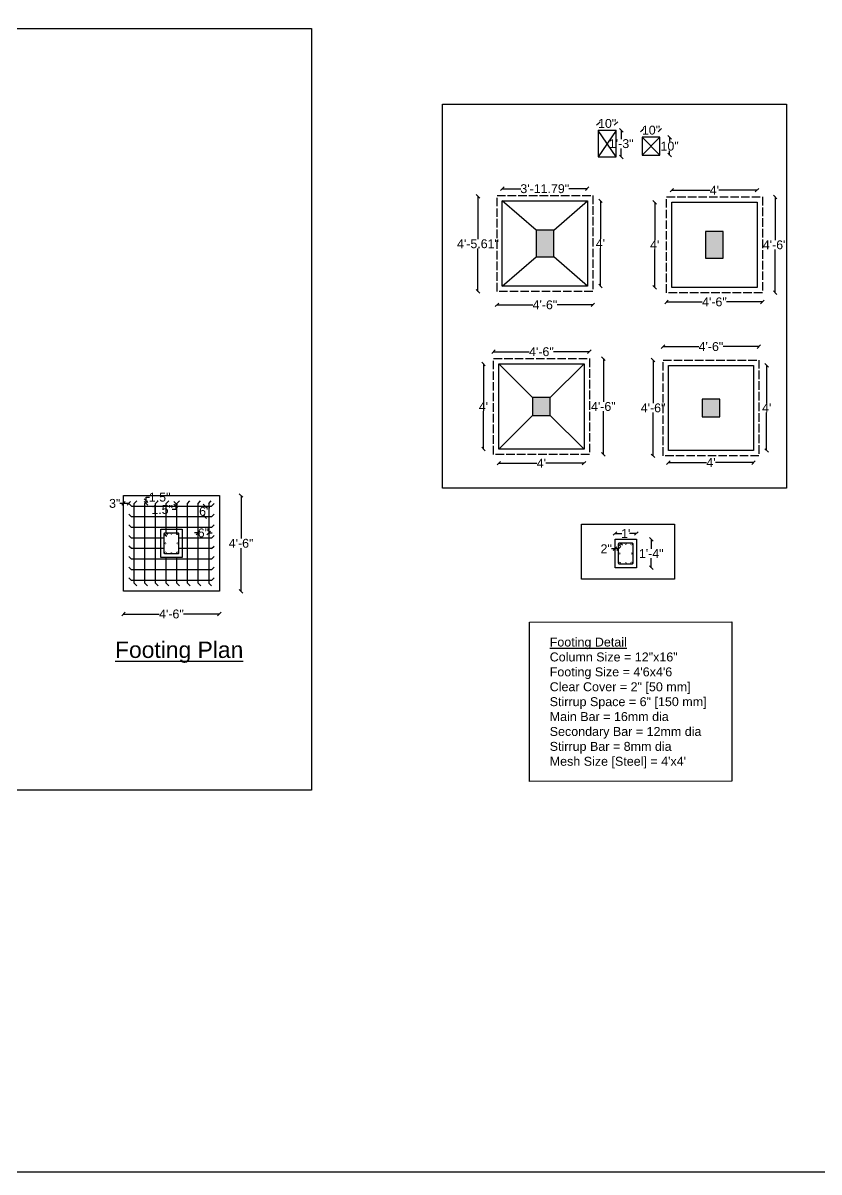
# Model space of a CAD drawing. Header units: inches. Extents: x -7575 to 10804, y -338 to 3076.
# Drawn here: x 2151 to 2600, y -338 to 310 of the extents above; entities that cross this region are included whole.
import ezdxf

# ---------------------------------------------------------------- set-up
doc = ezdxf.new("R2010")
doc.units = ezdxf.units.IN
doc.header["$MEASUREMENT"] = 0
doc.linetypes.add('ACAD_ISO02W100', pattern=[15, 12, -3])
doc.layers.get('0').update_dxf_attribs({"true_color": 0xfafafa})
doc.layers.add('W1', color=40, linetype='Continuous')
doc.styles.get("Standard").update_dxf_attribs({"font": 'arial.ttf'})
doc.dimstyles.get("Standard").update_dxf_attribs({"dimtxt": 5, "dimasz": 2, "dimexe": 0.18, "dimexo": 0.0625, "dimgap": 0.09, "dimtad": 0, "dimtih": 1, "dimtoh": 1, "dimdsep": 46, "dimlunit": 3, "dimtxsty": 'Standard', "dimblk": 'OBLIQUE', "dimcen": 2, "dimse1": 1, "dimse2": 1, "dimclrd": 3, "dimadec": 0, "dimazin": 0, "dimtfac": 1, "dimtofl": 0, "dimtmove": 0, "dimatfit": 3, "dimfxl": 1, "dimtolj": 1, "dimtzin": 0, "dimarcsym": 0})

# ---------------------------------------------------------------- blocks, each defined once
blk = doc.blocks.new('_Oblique')
at = {"color": 0, "linetype": 'ByBlock', "lineweight": -2}
blk.add_line((-0.5, -0.5), (0.5, 0.5), dxfattribs=at)
blk = doc.blocks.new('*D33')
at = {"color": 3, "lineweight": -2, "transparency": 16777216}
for p, q in [((2488.16, 249), (2488.16, 244.14)), ((2488.16, 234), (2488.16, 238.85))]:
    blk.add_line(p, q, dxfattribs=at)
at = {"layer": 'Defpoints', "color": 0, "transparency": 16777216}
for p in [(2485.21, 249), (2485.21, 234), (2488.16, 234)]:
    blk.add_point(p, dxfattribs=at)
at = {"color": 3, "lineweight": -2, "transparency": 16777216, "xscale": 2, "yscale": 2, "zscale": 2}
for p, rotation in [((2488.16, 249), 90), ((2488.16, 234), 270)]:
    blk.add_blockref('_Oblique', p, dxfattribs=dict(at, rotation=rotation))
at = {"color": 0, "transparency": 16777216, "insert": (2488.16, 241.5), "char_height": 5, "attachment_point": 5}
blk.add_mtext('\\A1;1\'-3"', dxfattribs=at)
blk = doc.blocks.new('*D34')
at = {"color": 3, "lineweight": -2, "transparency": 16777216}
for p, q in [((2475.21, 252.88), (2475.53, 252.88)), ((2485.21, 252.88), (2484.88, 252.88))]:
    blk.add_line(p, q, dxfattribs=at)
at = {"layer": 'Defpoints', "color": 0, "transparency": 16777216}
for p in [(2475.21, 252.88), (2475.21, 249), (2485.21, 249)]:
    blk.add_point(p, dxfattribs=at)
at = {"color": 3, "lineweight": -2, "transparency": 16777216, "xscale": 2, "yscale": 2, "zscale": 2, "rotation": 180}
blk.add_blockref('_Oblique', (2475.21, 252.88), dxfattribs=at)
at = {"color": 3, "lineweight": -2, "transparency": 16777216, "xscale": 2, "yscale": 2, "zscale": 2}
blk.add_blockref('_Oblique', (2485.21, 252.88), dxfattribs=at)
at = {"color": 0, "transparency": 16777216, "insert": (2480.21, 252.88), "char_height": 5, "attachment_point": 5}
blk.add_mtext('\\A1;10"', dxfattribs=at)
blk = doc.blocks.new('*D35')
at = {"color": 3, "lineweight": -2, "transparency": 16777216}
for p, q in [((2515.42, 245.09), (2515.42, 242.73)), ((2515.42, 235.09), (2515.42, 237.45))]:
    blk.add_line(p, q, dxfattribs=at)
at = {"layer": 'Defpoints', "color": 0, "transparency": 16777216}
for p in [(2509.92, 245.09), (2509.92, 235.09), (2515.42, 235.09)]:
    blk.add_point(p, dxfattribs=at)
at = {"color": 3, "lineweight": -2, "transparency": 16777216, "xscale": 2, "yscale": 2, "zscale": 2}
for p, rotation in [((2515.42, 245.09), 90), ((2515.42, 235.09), 270)]:
    blk.add_blockref('_Oblique', p, dxfattribs=dict(at, rotation=rotation))
at = {"color": 0, "transparency": 16777216, "insert": (2515.42, 240.09), "char_height": 5, "attachment_point": 5}
blk.add_mtext('\\A1;10"', dxfattribs=at)
blk = doc.blocks.new('*D36')
at = {"color": 3, "lineweight": -2, "transparency": 16777216}
for p, q in [((2499.92, 249.11), (2500.25, 249.11)), ((2509.92, 249.11), (2509.59, 249.11))]:
    blk.add_line(p, q, dxfattribs=at)
at = {"layer": 'Defpoints', "color": 0, "transparency": 16777216}
for p in [(2499.92, 249.11), (2499.92, 245.09), (2509.92, 245.09)]:
    blk.add_point(p, dxfattribs=at)
at = {"color": 3, "lineweight": -2, "transparency": 16777216, "xscale": 2, "yscale": 2, "zscale": 2, "rotation": 180}
blk.add_blockref('_Oblique', (2499.92, 249.11), dxfattribs=at)
at = {"color": 3, "lineweight": -2, "transparency": 16777216, "xscale": 2, "yscale": 2, "zscale": 2}
blk.add_blockref('_Oblique', (2509.92, 249.11), dxfattribs=at)
at = {"color": 0, "transparency": 16777216, "insert": (2504.92, 249.11), "char_height": 5, "attachment_point": 5}
blk.add_mtext('\\A1;10"', dxfattribs=at)
blk = doc.blocks.new('*D37')
at = {"color": 3, "lineweight": -2, "transparency": 16777216}
for p, q in [((2407.41, 211.85), (2407.41, 187.69)), ((2407.41, 158.25), (2407.41, 182.41))]:
    blk.add_line(p, q, dxfattribs=at)
at = {"layer": 'Defpoints', "color": 0, "transparency": 16777216}
for p in [(2407.41, 211.85), (2418.15, 211.85), (2418.15, 158.25)]:
    blk.add_point(p, dxfattribs=at)
at = {"color": 3, "lineweight": -2, "transparency": 16777216, "xscale": 2, "yscale": 2, "zscale": 2}
for p, rotation in [((2407.41, 211.85), 90), ((2407.41, 158.25), 270)]:
    blk.add_blockref('_Oblique', p, dxfattribs=dict(at, rotation=rotation))
at = {"color": 0, "transparency": 16777216, "insert": (2407.41, 185.05), "char_height": 5, "attachment_point": 5}
blk.add_mtext('\\A1;4\'-5.61"', dxfattribs=at)
blk = doc.blocks.new('*D38')
at = {"color": 3, "lineweight": -2, "transparency": 16777216}
for p, q in [((2418.15, 150.63), (2438.31, 150.63)), ((2472.15, 150.63), (2451.98, 150.63))]:
    blk.add_line(p, q, dxfattribs=at)
at = {"layer": 'Defpoints', "color": 0, "transparency": 16777216}
for p in [(2418.15, 158.25), (2472.15, 158.25), (2418.15, 150.63)]:
    blk.add_point(p, dxfattribs=at)
at = {"color": 3, "lineweight": -2, "transparency": 16777216, "xscale": 2, "yscale": 2, "zscale": 2, "rotation": 180}
blk.add_blockref('_Oblique', (2418.15, 150.63), dxfattribs=at)
at = {"color": 3, "lineweight": -2, "transparency": 16777216, "xscale": 2, "yscale": 2, "zscale": 2}
blk.add_blockref('_Oblique', (2472.15, 150.63), dxfattribs=at)
at = {"color": 0, "transparency": 16777216, "insert": (2445.15, 150.63), "char_height": 5, "attachment_point": 5}
blk.add_mtext('\\A1;4\'-6"', dxfattribs=at)
blk = doc.blocks.new('*D39')
at = {"color": 3, "lineweight": -2, "transparency": 16777216}
for p, q in [((2476.43, 209.25), (2476.43, 187.84)), ((2476.43, 161.25), (2476.43, 182.66))]:
    blk.add_line(p, q, dxfattribs=at)
at = {"layer": 'Defpoints', "color": 0, "transparency": 16777216}
for p in [(2421.15, 209.25), (2476.43, 209.25), (2421.15, 161.25)]:
    blk.add_point(p, dxfattribs=at)
at = {"color": 3, "lineweight": -2, "transparency": 16777216, "xscale": 2, "yscale": 2, "zscale": 2}
for p, rotation in [((2476.43, 209.25), 90), ((2476.43, 161.25), 270)]:
    blk.add_blockref('_Oblique', p, dxfattribs=dict(at, rotation=rotation))
at = {"color": 0, "transparency": 16777216, "insert": (2476.43, 185.25), "char_height": 5, "attachment_point": 5}
blk.add_mtext("\\A1;4'", dxfattribs=at)
blk = doc.blocks.new('*D40')
at = {"color": 3, "lineweight": -2, "transparency": 16777216}
for p, q in [((2421.15, 216.1), (2431.51, 216.1)), ((2468.93, 216.1), (2458.57, 216.1))]:
    blk.add_line(p, q, dxfattribs=at)
at = {"layer": 'Defpoints', "color": 0, "transparency": 16777216}
for p in [(2421.15, 216.1), (2421.15, 209.06), (2468.93, 209.06)]:
    blk.add_point(p, dxfattribs=at)
at = {"color": 3, "lineweight": -2, "transparency": 16777216, "xscale": 2, "yscale": 2, "zscale": 2, "rotation": 180}
blk.add_blockref('_Oblique', (2421.15, 216.1), dxfattribs=at)
at = {"color": 3, "lineweight": -2, "transparency": 16777216, "xscale": 2, "yscale": 2, "zscale": 2}
blk.add_blockref('_Oblique', (2468.93, 216.1), dxfattribs=at)
at = {"color": 0, "transparency": 16777216, "insert": (2445.04, 216.1), "char_height": 5, "attachment_point": 5}
blk.add_mtext('\\A1;3\'-11.79"', dxfattribs=at)
blk = doc.blocks.new('*D41')
at = {"color": 3, "lineweight": -2, "transparency": 16777216}
for p, q in [((2513.66, 152.29), (2533.83, 152.29)), ((2567.66, 152.29), (2547.5, 152.29))]:
    blk.add_line(p, q, dxfattribs=at)
at = {"layer": 'Defpoints', "color": 0, "transparency": 16777216}
for p in [(2513.66, 157.46), (2567.66, 157.46), (2567.66, 152.29)]:
    blk.add_point(p, dxfattribs=at)
at = {"color": 3, "lineweight": -2, "transparency": 16777216, "xscale": 2, "yscale": 2, "zscale": 2, "rotation": 180}
blk.add_blockref('_Oblique', (2513.66, 152.29), dxfattribs=at)
at = {"color": 3, "lineweight": -2, "transparency": 16777216, "xscale": 2, "yscale": 2, "zscale": 2}
blk.add_blockref('_Oblique', (2567.66, 152.29), dxfattribs=at)
at = {"color": 0, "transparency": 16777216, "insert": (2540.66, 152.29), "char_height": 5, "attachment_point": 5}
blk.add_mtext('\\A1;4\'-6"', dxfattribs=at)
blk = doc.blocks.new('*D42')
at = {"color": 3, "lineweight": -2, "transparency": 16777216}
for p, q in [((2574.89, 211.46), (2574.89, 187.11)), ((2574.89, 157.46), (2574.89, 181.82))]:
    blk.add_line(p, q, dxfattribs=at)
at = {"layer": 'Defpoints', "color": 0, "transparency": 16777216}
for p in [(2567.66, 211.46), (2574.89, 211.46), (2567.78, 157.46)]:
    blk.add_point(p, dxfattribs=at)
at = {"color": 3, "lineweight": -2, "transparency": 16777216, "xscale": 2, "yscale": 2, "zscale": 2}
for p, rotation in [((2574.89, 211.46), 90), ((2574.89, 157.46), 270)]:
    blk.add_blockref('_Oblique', p, dxfattribs=dict(at, rotation=rotation))
at = {"color": 0, "transparency": 16777216, "insert": (2574.89, 184.46), "char_height": 5, "attachment_point": 5}
blk.add_mtext('\\A1;4\'-6"', dxfattribs=at)
blk = doc.blocks.new('*D43')
at = {"color": 3, "lineweight": -2, "transparency": 16777216}
for p, q in [((2516.66, 215.29), (2538.17, 215.29)), ((2564.66, 215.29), (2543.15, 215.29))]:
    blk.add_line(p, q, dxfattribs=at)
at = {"layer": 'Defpoints', "color": 0, "transparency": 16777216}
for p in [(2516.66, 215.29), (2516.66, 207.86), (2564.66, 207.86)]:
    blk.add_point(p, dxfattribs=at)
at = {"color": 3, "lineweight": -2, "transparency": 16777216, "xscale": 2, "yscale": 2, "zscale": 2, "rotation": 180}
blk.add_blockref('_Oblique', (2516.66, 215.29), dxfattribs=at)
at = {"color": 3, "lineweight": -2, "transparency": 16777216, "xscale": 2, "yscale": 2, "zscale": 2}
blk.add_blockref('_Oblique', (2564.66, 215.29), dxfattribs=at)
at = {"color": 0, "transparency": 16777216, "insert": (2540.66, 215.29), "char_height": 5, "attachment_point": 5}
blk.add_mtext("\\A1;4'", dxfattribs=at)
blk = doc.blocks.new('*D44')
at = {"color": 3, "lineweight": -2, "transparency": 16777216}
for p, q in [((2506.99, 208.46), (2506.99, 187.05)), ((2506.99, 160.46), (2506.99, 181.87))]:
    blk.add_line(p, q, dxfattribs=at)
at = {"layer": 'Defpoints', "color": 0, "transparency": 16777216}
for p in [(2517.17, 208.46), (2506.99, 160.46), (2516.66, 160.46)]:
    blk.add_point(p, dxfattribs=at)
at = {"color": 3, "lineweight": -2, "transparency": 16777216, "xscale": 2, "yscale": 2, "zscale": 2}
for p, rotation in [((2506.99, 208.46), 90), ((2506.99, 160.46), 270)]:
    blk.add_blockref('_Oblique', p, dxfattribs=dict(at, rotation=rotation))
at = {"color": 0, "transparency": 16777216, "insert": (2506.99, 184.46), "char_height": 5, "attachment_point": 5}
blk.add_mtext("\\A1;4'", dxfattribs=at)
blk = doc.blocks.new('*D45')
at = {"color": 3, "lineweight": -2, "transparency": 16777216}
for p, q in [((2416.17, 124.21), (2436.34, 124.21)), ((2470.17, 124.21), (2450.01, 124.21))]:
    blk.add_line(p, q, dxfattribs=at)
at = {"layer": 'Defpoints', "color": 0, "transparency": 16777216}
for p in [(2470.17, 124.21), (2416.17, 120.32), (2470.17, 120.32)]:
    blk.add_point(p, dxfattribs=at)
at = {"color": 3, "lineweight": -2, "transparency": 16777216, "xscale": 2, "yscale": 2, "zscale": 2, "rotation": 180}
blk.add_blockref('_Oblique', (2416.17, 124.21), dxfattribs=at)
at = {"color": 3, "lineweight": -2, "transparency": 16777216, "xscale": 2, "yscale": 2, "zscale": 2}
blk.add_blockref('_Oblique', (2470.17, 124.21), dxfattribs=at)
at = {"color": 0, "transparency": 16777216, "insert": (2443.17, 124.21), "char_height": 5, "attachment_point": 5}
blk.add_mtext('\\A1;4\'-6"', dxfattribs=at)
blk = doc.blocks.new('*D46')
at = {"color": 3, "lineweight": -2, "transparency": 16777216}
for p, q in [((2478.06, 120.32), (2478.06, 95.97)), ((2478.06, 66.32), (2478.06, 90.68))]:
    blk.add_line(p, q, dxfattribs=at)
at = {"layer": 'Defpoints', "color": 0, "transparency": 16777216}
for p in [(2470.17, 120.32), (2470.17, 66.32), (2478.06, 66.32)]:
    blk.add_point(p, dxfattribs=at)
at = {"color": 3, "lineweight": -2, "transparency": 16777216, "xscale": 2, "yscale": 2, "zscale": 2}
for p, rotation in [((2478.06, 120.32), 90), ((2478.06, 66.32), 270)]:
    blk.add_blockref('_Oblique', p, dxfattribs=dict(at, rotation=rotation))
at = {"color": 0, "transparency": 16777216, "insert": (2478.06, 93.32), "char_height": 5, "attachment_point": 5}
blk.add_mtext('\\A1;4\'-6"', dxfattribs=at)
blk = doc.blocks.new('*D47')
at = {"color": 3, "lineweight": -2, "transparency": 16777216}
for p, q in [((2419.17, 61.42), (2440.68, 61.42)), ((2467.17, 61.42), (2445.67, 61.42))]:
    blk.add_line(p, q, dxfattribs=at)
at = {"layer": 'Defpoints', "color": 0, "transparency": 16777216}
for p in [(2419.17, 69.32), (2467.17, 69.32), (2419.17, 61.42)]:
    blk.add_point(p, dxfattribs=at)
at = {"color": 3, "lineweight": -2, "transparency": 16777216, "xscale": 2, "yscale": 2, "zscale": 2, "rotation": 180}
blk.add_blockref('_Oblique', (2419.17, 61.42), dxfattribs=at)
at = {"color": 3, "lineweight": -2, "transparency": 16777216, "xscale": 2, "yscale": 2, "zscale": 2}
blk.add_blockref('_Oblique', (2467.17, 61.42), dxfattribs=at)
at = {"color": 0, "transparency": 16777216, "insert": (2443.17, 61.42), "char_height": 5, "attachment_point": 5}
blk.add_mtext("\\A1;4'", dxfattribs=at)
blk = doc.blocks.new('*D48')
at = {"color": 3, "lineweight": -2, "transparency": 16777216}
for p, q in [((2410.52, 117.32), (2410.52, 95.91)), ((2410.52, 69.32), (2410.52, 90.73))]:
    blk.add_line(p, q, dxfattribs=at)
at = {"layer": 'Defpoints', "color": 0, "transparency": 16777216}
for p in [(2410.52, 117.32), (2419.17, 117.32), (2419.17, 69.32)]:
    blk.add_point(p, dxfattribs=at)
at = {"color": 3, "lineweight": -2, "transparency": 16777216, "xscale": 2, "yscale": 2, "zscale": 2}
for p, rotation in [((2410.52, 117.32), 90), ((2410.52, 69.32), 270)]:
    blk.add_blockref('_Oblique', p, dxfattribs=dict(at, rotation=rotation))
at = {"color": 0, "transparency": 16777216, "insert": (2410.52, 93.32), "char_height": 5, "attachment_point": 5}
blk.add_mtext("\\A1;4'", dxfattribs=at)
blk = doc.blocks.new('*D49')
at = {"color": 3, "lineweight": -2, "transparency": 16777216}
for p, q in [((2511.69, 127.1), (2531.86, 127.1)), ((2565.69, 127.1), (2545.53, 127.1))]:
    blk.add_line(p, q, dxfattribs=at)
at = {"layer": 'Defpoints', "color": 0, "transparency": 16777216}
for p in [(2511.69, 127.1), (2511.69, 119.54), (2565.69, 119.54)]:
    blk.add_point(p, dxfattribs=at)
at = {"color": 3, "lineweight": -2, "transparency": 16777216, "xscale": 2, "yscale": 2, "zscale": 2, "rotation": 180}
blk.add_blockref('_Oblique', (2511.69, 127.1), dxfattribs=at)
at = {"color": 3, "lineweight": -2, "transparency": 16777216, "xscale": 2, "yscale": 2, "zscale": 2}
blk.add_blockref('_Oblique', (2565.69, 127.1), dxfattribs=at)
at = {"color": 0, "transparency": 16777216, "insert": (2538.69, 127.1), "char_height": 5, "attachment_point": 5}
blk.add_mtext('\\A1;4\'-6"', dxfattribs=at)
blk = doc.blocks.new('*D50')
at = {"color": 3, "lineweight": -2, "transparency": 16777216}
for p, q in [((2506.1, 119.54), (2506.1, 95.18)), ((2506.1, 65.54), (2506.1, 89.9))]:
    blk.add_line(p, q, dxfattribs=at)
at = {"layer": 'Defpoints', "color": 0, "transparency": 16777216}
for p in [(2511.69, 119.54), (2506.1, 65.54), (2511.69, 65.54)]:
    blk.add_point(p, dxfattribs=at)
at = {"color": 3, "lineweight": -2, "transparency": 16777216, "xscale": 2, "yscale": 2, "zscale": 2}
for p, rotation in [((2506.1, 119.54), 90), ((2506.1, 65.54), 270)]:
    blk.add_blockref('_Oblique', p, dxfattribs=dict(at, rotation=rotation))
at = {"color": 0, "transparency": 16777216, "insert": (2506.1, 92.54), "char_height": 5, "attachment_point": 5}
blk.add_mtext('\\A1;4\'-6"', dxfattribs=at)
blk = doc.blocks.new('*D51')
at = {"color": 3, "lineweight": -2, "transparency": 16777216}
for p, q in [((2514.69, 61.73), (2536.2, 61.73)), ((2562.69, 61.73), (2541.18, 61.73))]:
    blk.add_line(p, q, dxfattribs=at)
at = {"layer": 'Defpoints', "color": 0, "transparency": 16777216}
for p in [(2514.69, 68.54), (2562.69, 68.54), (2562.69, 61.73)]:
    blk.add_point(p, dxfattribs=at)
at = {"color": 3, "lineweight": -2, "transparency": 16777216, "xscale": 2, "yscale": 2, "zscale": 2, "rotation": 180}
blk.add_blockref('_Oblique', (2514.69, 61.73), dxfattribs=at)
at = {"color": 3, "lineweight": -2, "transparency": 16777216, "xscale": 2, "yscale": 2, "zscale": 2}
blk.add_blockref('_Oblique', (2562.69, 61.73), dxfattribs=at)
at = {"color": 0, "transparency": 16777216, "insert": (2538.69, 61.73), "char_height": 5, "attachment_point": 5}
blk.add_mtext("\\A1;4'", dxfattribs=at)
blk = doc.blocks.new('*D52')
at = {"color": 3, "lineweight": -2, "transparency": 16777216}
for p, q in [((2570.08, 116.54), (2570.08, 95.13)), ((2570.08, 68.54), (2570.08, 89.95))]:
    blk.add_line(p, q, dxfattribs=at)
at = {"layer": 'Defpoints', "color": 0, "transparency": 16777216}
for p in [(2562.69, 116.54), (2570.08, 116.54), (2562.69, 68.54)]:
    blk.add_point(p, dxfattribs=at)
at = {"color": 3, "lineweight": -2, "transparency": 16777216, "xscale": 2, "yscale": 2, "zscale": 2}
for p, rotation in [((2570.08, 116.54), 90), ((2570.08, 68.54), 270)]:
    blk.add_blockref('_Oblique', p, dxfattribs=dict(at, rotation=rotation))
at = {"color": 0, "transparency": 16777216, "insert": (2570.08, 92.54), "char_height": 5, "attachment_point": 5}
blk.add_mtext("\\A1;4'", dxfattribs=at)
blk = doc.blocks.new('*D63')
at = {"color": 3, "lineweight": -2, "transparency": 16777216}
for p, q in [((2484.67, 21.73), (2488.52, 21.73)), ((2496.67, 21.73), (2492.83, 21.73))]:
    blk.add_line(p, q, dxfattribs=at)
at = {"layer": 'Defpoints', "color": 0, "transparency": 16777216}
for p in [(2484.67, 21.73), (2484.67, 18.46), (2496.67, 18.46)]:
    blk.add_point(p, dxfattribs=at)
at = {"color": 3, "lineweight": -2, "transparency": 16777216, "xscale": 2, "yscale": 2, "zscale": 2, "rotation": 180}
blk.add_blockref('_Oblique', (2484.67, 21.73), dxfattribs=at)
at = {"color": 3, "lineweight": -2, "transparency": 16777216, "xscale": 2, "yscale": 2, "zscale": 2}
blk.add_blockref('_Oblique', (2496.67, 21.73), dxfattribs=at)
at = {"color": 0, "transparency": 16777216, "insert": (2490.67, 21.73), "char_height": 5, "attachment_point": 5}
blk.add_mtext("\\A1;1'", dxfattribs=at)
blk = doc.blocks.new('*D64')
at = {"color": 3, "lineweight": -2, "transparency": 16777216}
for p, q in [((2505.06, 18.46), (2505.06, 13.06)), ((2505.06, 2.46), (2505.06, 7.86))]:
    blk.add_line(p, q, dxfattribs=at)
at = {"layer": 'Defpoints', "color": 0, "transparency": 16777216}
for p in [(2496.67, 18.46), (2496.67, 2.46), (2505.06, 2.46)]:
    blk.add_point(p, dxfattribs=at)
at = {"color": 3, "lineweight": -2, "transparency": 16777216, "xscale": 2, "yscale": 2, "zscale": 2}
for p, rotation in [((2505.06, 18.46), 90), ((2505.06, 2.46), 270)]:
    blk.add_blockref('_Oblique', p, dxfattribs=dict(at, rotation=rotation))
at = {"color": 0, "transparency": 16777216, "insert": (2505.06, 10.46), "char_height": 5, "attachment_point": 5}
blk.add_mtext('\\A1;1\'-4"', dxfattribs=at)
blk = doc.blocks.new('*D65')
at = {"color": 3, "lineweight": -2, "transparency": 16777216}
for p, q in [((2484.67, 13.14), (2482.67, 13.14)), ((2486.67, 13.14), (2484.67, 13.14))]:
    blk.add_line(p, q, dxfattribs=at)
at = {"layer": 'Defpoints', "color": 0, "transparency": 16777216}
for p in [(2484.67, 13.14), (2484.67, 13.09), (2486.67, 13.09)]:
    blk.add_point(p, dxfattribs=at)
at = {"color": 3, "lineweight": -2, "transparency": 16777216, "xscale": 2, "yscale": 2, "zscale": 2, "rotation": 180}
blk.add_blockref('_Oblique', (2484.67, 13.14), dxfattribs=at)
at = {"color": 3, "lineweight": -2, "transparency": 16777216, "xscale": 2, "yscale": 2, "zscale": 2}
blk.add_blockref('_Oblique', (2486.67, 13.14), dxfattribs=at)
at = {"color": 0, "transparency": 16777216, "insert": (2479.67, 13.14), "char_height": 5, "attachment_point": 5}
blk.add_mtext('\\A1;2"', dxfattribs=at)
blk = doc.blocks.new('*D76')
at = {"color": 3, "lineweight": -2, "transparency": 16777216}
for p, q in [((2207.69, -23.66), (2227.85, -23.66)), ((2261.69, -23.66), (2241.52, -23.66))]:
    blk.add_line(p, q, dxfattribs=at)
at = {"layer": 'Defpoints', "color": 0, "transparency": 16777216}
for p in [(2207.69, -10.81), (2261.69, -10.81), (2207.69, -23.66)]:
    blk.add_point(p, dxfattribs=at)
at = {"color": 3, "lineweight": -2, "transparency": 16777216, "xscale": 2, "yscale": 2, "zscale": 2, "rotation": 180}
blk.add_blockref('_Oblique', (2207.69, -23.66), dxfattribs=at)
at = {"color": 3, "lineweight": -2, "transparency": 16777216, "xscale": 2, "yscale": 2, "zscale": 2}
blk.add_blockref('_Oblique', (2261.69, -23.66), dxfattribs=at)
at = {"color": 0, "transparency": 16777216, "insert": (2234.69, -23.66), "char_height": 5, "attachment_point": 5}
blk.add_mtext('\\A1;4\'-6"', dxfattribs=at)
blk = doc.blocks.new('*D77')
at = {"color": 3, "lineweight": -2, "transparency": 16777216}
for p, q in [((2273.92, 43.19), (2273.92, 18.83)), ((2273.92, -10.81), (2273.92, 13.55))]:
    blk.add_line(p, q, dxfattribs=at)
at = {"layer": 'Defpoints', "color": 0, "transparency": 16777216}
for p in [(2261.69, 43.19), (2261.69, -10.81), (2273.92, -10.81)]:
    blk.add_point(p, dxfattribs=at)
at = {"color": 3, "lineweight": -2, "transparency": 16777216, "xscale": 2, "yscale": 2, "zscale": 2}
for p, rotation in [((2273.92, 43.19), 90), ((2273.92, -10.81), 270)]:
    blk.add_blockref('_Oblique', p, dxfattribs=dict(at, rotation=rotation))
at = {"color": 0, "transparency": 16777216, "insert": (2273.92, 16.19), "char_height": 5, "attachment_point": 5}
blk.add_mtext('\\A1;4\'-6"', dxfattribs=at)
blk = doc.blocks.new('*U78')
at = {"color": 1}
blk.add_line((1.5, 0), (2.96, 1.5), dxfattribs=at)
blk = doc.blocks.new('*U79')
at = {"color": 0, "linetype": 'ByBlock', "lineweight": -2, "transparency": 16777216}
for p in [(1614.03, 15.85), (1620.03, 15.85), (1626.03, 15.85), (1632.03, 15.85), (1638.03, 15.85), (1644.03, 15.85), (1650.03, 15.85), (1656.03, 15.85)]:
    blk.add_blockref('*U78', p, dxfattribs=at)
blk = doc.blocks.new('*U80')
at = {"color": 1}
blk.add_line((1.5, -1.5), (0, 0), dxfattribs=at)
blk = doc.blocks.new('*U81')
at = {"color": 0, "linetype": 'ByBlock', "lineweight": -2, "transparency": 16777216, "rotation": 180}
for p in [(1617.03, -30.65), (1623.03, -30.65), (1629.03, -30.65), (1635.03, -30.65), (1641.03, -30.65), (1647.03, -30.65), (1653.03, -30.65), (1659.03, -30.65)]:
    blk.add_blockref('*U80', p, dxfattribs=at)
blk = doc.blocks.new('*U82')
at = {"color": 1}
blk.add_line((1.5, -1.5), (0, 0), dxfattribs=at)
blk = doc.blocks.new('*U83')
at = {"color": 0, "linetype": 'ByBlock', "lineweight": -2, "transparency": 16777216, "rotation": 270}
for p in [(1660.53, 15.85), (1660.53, 9.85), (1660.53, 3.85), (1660.53, -2.15), (1660.53, -8.15), (1660.53, -14.15), (1660.53, -20.15), (1660.53, -26.15)]:
    blk.add_blockref('*U82', p, dxfattribs=at)
blk = doc.blocks.new('*U84')
at = {"color": 1}
blk.add_line((1.5, 1.5), (0, 0), dxfattribs=at)
blk = doc.blocks.new('*U85')
at = {"color": 0, "linetype": 'ByBlock', "lineweight": -2, "transparency": 16777216, "rotation": 270}
for p in [(1612.53, 15.85), (1612.53, 9.85), (1612.53, 3.85), (1612.53, -2.15), (1612.53, -8.15), (1612.53, -14.15), (1612.53, -20.15), (1612.53, -26.15)]:
    blk.add_blockref('*U84', p, dxfattribs=at)
blk = doc.blocks.new('*D86')
at = {"color": 3, "lineweight": -2, "transparency": 16777216}
for p, q in [((2253.48, 37.19), (2253.48, 36.83)), ((2253.48, 31.19), (2253.48, 31.55))]:
    blk.add_line(p, q, dxfattribs=at)
at = {"layer": 'Defpoints', "color": 0, "transparency": 16777216}
for p in [(2252.44, 37.19), (2252.44, 31.19), (2253.48, 31.19)]:
    blk.add_point(p, dxfattribs=at)
at = {"color": 3, "lineweight": -2, "transparency": 16777216, "xscale": 2, "yscale": 2, "zscale": 2}
for p, rotation in [((2253.48, 37.19), 90), ((2253.48, 31.19), 270)]:
    blk.add_blockref('_Oblique', p, dxfattribs=dict(at, rotation=rotation))
at = {"color": 0, "transparency": 16777216, "insert": (2253.48, 34.19), "char_height": 5, "attachment_point": 5}
blk.add_mtext('\\A1;6"', dxfattribs=at)
blk = doc.blocks.new('*D87')
at = {"color": 3, "lineweight": -2, "transparency": 16777216}
for p, q in [((2249.69, 22.06), (2247.69, 22.06)), ((2255.69, 22.06), (2257.69, 22.06))]:
    blk.add_line(p, q, dxfattribs=at)
at = {"layer": 'Defpoints', "color": 0, "transparency": 16777216}
for p in [(2249.69, 28.22), (2255.69, 28.22), (2249.69, 22.06)]:
    blk.add_point(p, dxfattribs=at)
at = {"color": 3, "lineweight": -2, "transparency": 16777216, "xscale": 2, "yscale": 2, "zscale": 2}
blk.add_blockref('_Oblique', (2249.69, 22.06), dxfattribs=at)
at = {"color": 3, "lineweight": -2, "transparency": 16777216, "xscale": 2, "yscale": 2, "zscale": 2, "rotation": 180}
blk.add_blockref('_Oblique', (2255.69, 22.06), dxfattribs=at)
at = {"color": 0, "transparency": 16777216, "insert": (2252.69, 22.06), "char_height": 5, "attachment_point": 5}
blk.add_mtext('\\A1;6"', dxfattribs=at)
blk = doc.blocks.new('*D105')
at = {"color": 3, "lineweight": -2, "transparency": 16777216}
for p, q in [((2237.1, 35.19), (2235.1, 35.19)), ((2237.1, 38.69), (2237.1, 37.19)), ((2237.1, 37.19), (2237.1, 35.19))]:
    blk.add_line(p, q, dxfattribs=at)
at = {"layer": 'Defpoints', "color": 0, "transparency": 16777216}
for p in [(2237.1, 37.19), (2237.69, 38.69), (2237.69, 37.19)]:
    blk.add_point(p, dxfattribs=at)
at = {"color": 3, "lineweight": -2, "transparency": 16777216, "xscale": 2, "yscale": 2, "zscale": 2}
for p, rotation in [((2237.1, 38.69), 90), ((2237.1, 37.19), 270)]:
    blk.add_blockref('_Oblique', p, dxfattribs=dict(at, rotation=rotation))
at = {"color": 0, "transparency": 16777216, "insert": (2229.45, 35.19), "char_height": 5, "attachment_point": 5}
blk.add_mtext('\\A1;1.5"', dxfattribs=at)
blk = doc.blocks.new('*D106')
at = {"color": 3, "lineweight": -2, "transparency": 16777216}
for p, q in [((2220.41, 40.19), (2220.41, 42.19)), ((2220.41, 42.19), (2222.41, 42.19)), ((2220.41, 38.69), (2220.41, 40.19))]:
    blk.add_line(p, q, dxfattribs=at)
at = {"layer": 'Defpoints', "color": 0, "transparency": 16777216}
for p in [(2220.41, 40.19), (2221.14, 40.19), (2219.69, 38.69)]:
    blk.add_point(p, dxfattribs=at)
at = {"color": 3, "lineweight": -2, "transparency": 16777216, "xscale": 2, "yscale": 2, "zscale": 2}
for p, rotation in [((2220.41, 40.19), 90), ((2220.41, 38.69), 270)]:
    blk.add_blockref('_Oblique', p, dxfattribs=dict(at, rotation=rotation))
at = {"color": 0, "transparency": 16777216, "insert": (2228.05, 42.19), "char_height": 5, "attachment_point": 5}
blk.add_mtext('\\A1;1.5"', dxfattribs=at)
blk = doc.blocks.new('*D107')
at = {"color": 3, "lineweight": -2, "transparency": 16777216}
for p, q in [((2207.69, 38.69), (2205.69, 38.69)), ((2210.69, 38.69), (2207.69, 38.69))]:
    blk.add_line(p, q, dxfattribs=at)
at = {"layer": 'Defpoints', "color": 0, "transparency": 16777216}
for p in [(2207.69, 38.69), (2207.69, 38.69), (2210.69, 38.69)]:
    blk.add_point(p, dxfattribs=at)
at = {"color": 3, "lineweight": -2, "transparency": 16777216, "xscale": 2, "yscale": 2, "zscale": 2, "rotation": 180}
blk.add_blockref('_Oblique', (2207.69, 38.69), dxfattribs=at)
at = {"color": 3, "lineweight": -2, "transparency": 16777216, "xscale": 2, "yscale": 2, "zscale": 2}
blk.add_blockref('_Oblique', (2210.69, 38.69), dxfattribs=at)
at = {"color": 0, "transparency": 16777216, "insert": (2202.72, 38.69), "char_height": 5, "attachment_point": 5}
blk.add_mtext('\\A1;3"', dxfattribs=at)

msp = doc.modelspace()

# ---------------------------------------------------------------- hatches: boundary and pattern name
at = {"true_color": 0x20d9be}
h = msp.add_hatch(color=132, dxfattribs=at)
h.dxf.hatch_style = 1
h.paths.add_polyline_path([(2450.145, 192.749), (2440.145, 192.749), (2440.145, 177.749), (2450.145, 177.749)])
h = msp.add_hatch(color=132, dxfattribs=at)
h.dxf.hatch_style = 1
h.paths.add_polyline_path([(2545.663, 191.964), (2535.663, 191.964), (2535.663, 176.964), (2545.663, 176.964)])
h = msp.add_hatch(color=1)
h.dxf.hatch_style = 1
h.paths.add_polyline_path([(2438.175, 98.323), (2438.175, 88.323), (2448.175, 88.323), (2448.175, 98.323)])
h = msp.add_hatch(color=1)
h.dxf.hatch_style = 1
h.paths.add_polyline_path([(2533.693, 87.539), (2543.693, 87.539), (2543.693, 97.539), (2533.693, 97.539)])

# ---------------------------------------------------------------- linework, layer by layer
for p, q in [((2440.145, 192.749), (2421.145, 209.249)), ((2450.145, 192.749), (2469.145, 209.249)), ((2421.145, 161.249), (2440.145, 177.749)), ((2469.145, 161.249), (2450.145, 177.749)), ((2419.175, 117.323), (2438.175, 98.323)), ((2448.175, 98.323), (2467.175, 117.323)), ((2438.175, 88.323), (2419.175, 69.323)), ((2448.175, 88.323), (2467.175, 69.323))]:
    msp.add_line(p, q)
at = {"color": 1}
for p, q in [((2212.186, 37.189), (2257.186, 37.189)), ((2213.686, -6.311), (2213.686, 38.689)), ((2219.686, -6.311), (2219.686, 38.689)), ((2225.686, -6.311), (2225.686, 38.689)), ((2231.686, 22.189), (2231.686, 38.689)), ((2237.686, 22.189), (2237.686, 38.689)), ((2243.686, -6.311), (2243.686, 38.689)), ((2249.686, -6.311), (2249.686, 38.689)), ((2255.686, 38.689), (2255.686, -6.311)), ((2257.186, 31.189), (2212.186, 31.189)), ((2257.186, 25.189), (2212.186, 25.189)), ((2230.686, 21.272), (2232.075, 20.177)), ((2231.527, 22.189), (2232.735, 21.297)), ((2237.686, 21.171), (2237.686, 22.189)), ((2230.686, 19.189), (2212.186, 19.189)), ((2230.686, 13.189), (2212.186, 13.189)), ((2257.186, 19.189), (2238.686, 19.189)), ((2257.186, 13.189), (2238.686, 13.189)), ((2486.672, 15.661), (2487.983, 14.356)), ((2487.601, 16.46), (2488.919, 15.292)), ((2257.186, 7.189), (2212.186, 7.189)), ((2231.686, -6.311), (2231.686, 8.189)), ((2237.686, -6.311), (2237.686, 8.189)), ((2257.186, 1.189), (2212.186, 1.189)), ((2257.186, -4.811), (2212.186, -4.811))]:
    msp.add_line(p, q, dxfattribs=at)
for points in [[(1702.502, 638.237), (5191.399, 638.237), (5191.399, -338.232), (1702.502, -338.232)], [(1741.409, 306.351), (2313.61, 306.351), (2313.61, -123.024), (1741.409, -123.024)], [(2387.51, 263.841), (2581.261, 263.841), (2581.261, 47.352), (2387.51, 47.352)], [(2421.145, 209.249), (2469.145, 209.249), (2469.145, 161.249), (2421.145, 161.249)], [(2516.663, 208.464), (2564.663, 208.464), (2564.663, 160.464), (2516.663, 160.464)], [(2419.175, 117.323), (2467.175, 117.323), (2467.175, 69.323), (2419.175, 69.323)], [(2514.693, 116.539), (2562.693, 116.539), (2562.693, 68.539), (2514.693, 68.539)], [(2207.686, 43.189), (2261.686, 43.189), (2261.686, -10.811), (2207.686, -10.811)], [(2465.73, 27.037), (2518.105, 27.037), (2518.105, -3.913), (2465.73, -3.913)], [(2228.686, 24.189), (2240.686, 24.189), (2240.686, 8.189), (2228.686, 8.189)], [(2484.672, 18.46), (2496.672, 18.46), (2496.672, 2.46), (2484.672, 2.46)], [(2436.505, -28.195), (2550.496, -28.019), (2550.496, -117.912), (2436.505, -118.088)]]:
    msp.add_lwpolyline(points, close=True)
at = {"color": 41, "linetype": 'ACAD_ISO02W100', "ltscale": 0.4, "true_color": 0xf4ee51}
for points in [[(2418.145, 212.249), (2472.145, 212.249), (2472.145, 158.249), (2418.145, 158.249)], [(2513.663, 211.464), (2567.663, 211.464), (2567.663, 157.464), (2513.663, 157.464)], [(2416.175, 120.323), (2470.175, 120.323), (2470.175, 66.323), (2416.175, 66.323)], [(2511.693, 119.539), (2565.693, 119.539), (2565.693, 65.539), (2511.693, 65.539)]]:
    msp.add_lwpolyline(points, close=True, dxfattribs=at)
at = {"color": 1}
for points in [[(2231.186, 22.189), (2238.186, 22.189, -0.4142136), (2238.686, 21.689), (2238.686, 10.689, -0.4142136), (2238.186, 10.189), (2231.186, 10.189, -0.4142136), (2230.686, 10.689), (2230.686, 21.689, -0.4142136)], [(2487.172, 16.46), (2494.172, 16.46, -0.4142136), (2494.672, 15.96), (2494.672, 4.96, -0.4142136), (2494.172, 4.46), (2487.172, 4.46, -0.4142136), (2486.672, 4.96), (2486.672, 15.96, -0.4142136)]]:
    msp.add_lwpolyline(points, format="xyb", close=True, dxfattribs=at)
at = {"color": 215, "true_color": 0xa953a0, "const_width": 0.39}
for points in [[(2230.918, 21.569, 1), (2231.828, 21.569, 1)], [(2237.558, 21.488, 1), (2238.468, 21.488, 1)], [(2486.904, 15.84, 1), (2487.814, 15.84, 1)], [(2493.544, 15.759, 1), (2494.454, 15.759, 1)], [(2230.892, 10.86, 1), (2231.802, 10.86, 1)], [(2237.55, 10.868, 1), (2238.46, 10.868, 1)], [(2486.878, 5.131, 1), (2487.788, 5.131, 1)], [(2493.536, 5.139, 1), (2494.446, 5.139, 1)]]:
    msp.add_lwpolyline(points, format="xyb", close=True, dxfattribs=at)
at = {"color": 143, "true_color": 0x7aafdf, "const_width": 0.3}
for points in [[(2234.336, 21.649, 1), (2235.036, 21.649, 1)], [(2230.893, 16.189, 1), (2231.593, 16.189, 1)], [(2237.727, 16.189, 1), (2238.427, 16.189, 1)], [(2490.322, 15.92, 1), (2491.022, 15.92, 1)], [(2234.336, 10.696, 1), (2235.036, 10.696, 1)], [(2486.879, 10.46, 1), (2487.579, 10.46, 1)], [(2493.713, 10.46, 1), (2494.413, 10.46, 1)], [(2490.322, 4.967, 1), (2491.022, 4.967, 1)]]:
    msp.add_lwpolyline(points, format="xyb", close=True, dxfattribs=at)
at = {"layer": 'W1', "color": 132, "true_color": 0x20d9be}
for p, q in [((2485.205, 248.999), (2475.205, 233.999)), ((2485.205, 233.999), (2475.205, 248.999))]:
    msp.add_line(p, q, dxfattribs=at)
at = {"layer": 'W1', "color": 1}
for p, q in [((2499.916, 235.089), (2509.916, 245.089)), ((2509.916, 235.089), (2499.916, 245.089))]:
    msp.add_line(p, q, dxfattribs=at)
at = {"layer": 'W1', "color": 132, "true_color": 0x20d9be}
for points in [[(2475.205, 233.999), (2485.205, 233.999), (2485.205, 248.999), (2475.205, 248.999)], [(2440.145, 177.749), (2450.145, 177.749), (2450.145, 192.749), (2440.145, 192.749)], [(2535.663, 176.964), (2545.663, 176.964), (2545.663, 191.964), (2535.663, 191.964)]]:
    msp.add_lwpolyline(points, close=True, dxfattribs=at)
at = {"layer": 'W1', "color": 1}
for points in [[(2499.916, 235.089), (2509.916, 235.089), (2509.916, 245.089), (2499.916, 245.089)], [(2438.175, 88.323), (2448.175, 88.323), (2448.175, 98.323), (2438.175, 98.323)], [(2533.693, 87.539), (2543.693, 87.539), (2543.693, 97.539), (2533.693, 97.539)]]:
    msp.add_lwpolyline(points, close=True, dxfattribs=at)

# ---------------------------------------------------------------- block references
for name in ['*U79', '*U85', '*U83', '*U81']:
    msp.add_blockref(name, (598.16, 22.839))

# ---------------------------------------------------------------- texts
at = {"attachment_point": 1}
for s, width, gutter_width, insert, char_height in [('{\\LFooting Plan}', 11335.34642, 46.08, (2202.916, -39.205), 9.216), ('{\\LFooting Detail}\\PColumn Size = 12"x16"\\PFooting Size = 4\'6x4\'6\\PClear Cover = 2" [50 mm]\\PStirrup Space = 6" [150 mm]\\PMain Bar = 16mm dia\\PSecondary Bar = 12mm dia\\PStirrup Bar = 8mm dia\\PMesh Size [Steel] = 4\'x4\'', 3673.23672, 63, (2447.843, -36.941), 5.04)]:
    msp.add_mtext_dynamic_manual_height_columns(s, width=width, gutter_width=gutter_width, heights=[0], dxfattribs=dict(at, insert=insert, char_height=char_height))

# ---------------------------------------------------------------- dimensions: what is measured, and where the dimension line sits
for base, p1, p2, picture, middle in [((2475.205, 252.884), (2485.205, 248.999), (2475.205, 248.999), '*D34', (2480.205, 252.884)), ((2207.686, -23.658), (2261.686, -10.811), (2207.686, -10.811), '*D76', (2234.686, -23.658))]:
    dim = msp.add_linear_dim(base=base, p1=p1, p2=p2, dimstyle='Standard')
    dim.commit()
    dim.dimension.update_dxf_attribs({"geometry": picture, "text_midpoint": middle, "dimtype": 160})
for base, p1, p2, picture, middle in [((2488.161, 233.999), (2485.205, 248.999), (2485.205, 233.999), '*D33', (2488.161, 241.499)), ((2515.422, 235.089), (2509.916, 245.089), (2509.916, 235.089), '*D35', (2515.422, 240.089)), ((2407.4091, 211.8539), (2418.1451, 158.2486), (2418.1451, 211.8539), '*D37', (2407.4091, 185.0512)), ((2476.433, 209.249), (2421.145, 161.249), (2421.145, 209.249), '*D39', (2476.433, 185.249)), ((2506.989, 160.464), (2517.174, 208.464), (2516.663, 160.464), '*D44', (2506.989, 184.464)), ((2574.891, 211.464), (2567.778, 157.464), (2567.663, 211.464), '*D42', (2574.891, 184.464)), ((2410.524, 117.323), (2419.175, 69.323), (2419.175, 117.323), '*D48', (2410.524, 93.323)), ((2478.06, 66.323), (2470.175, 120.323), (2470.175, 66.323), '*D46', (2478.06, 93.323)), ((2506.103, 65.539), (2511.693, 119.539), (2511.693, 65.539), '*D50', (2506.103, 92.539)), ((2570.076, 116.539), (2562.693, 68.539), (2562.693, 116.539), '*D52', (2570.076, 92.539)), ((2220.414, 40.189), (2219.686, 38.689), (2221.141, 40.189), '*D106', (2228.055, 42.189)), ((2237.096, 37.189), (2237.686, 38.689), (2237.686, 37.189), '*D105', (2229.455, 35.189)), ((2273.923, -10.811), (2261.686, 43.189), (2261.686, -10.811), '*D77', (2273.923, 16.189)), ((2253.483, 31.189), (2252.439, 37.189), (2252.439, 31.189), '*D86', (2253.483, 34.189)), ((2505.061, 2.46), (2496.672, 18.46), (2496.672, 2.46), '*D64', (2505.061, 10.46))]:
    dim = msp.add_linear_dim(base=base, p1=p1, p2=p2, angle=90, dimstyle='Standard')
    dim.commit()
    dim.dimension.update_dxf_attribs({"geometry": picture, "text_midpoint": middle})
for base, p1, p2, picture, middle in [((2499.916, 249.105), (2509.916, 245.089), (2499.916, 245.089), '*D36', (2504.916, 249.105)), ((2421.145, 216.099), (2468.934, 209.065), (2421.145, 209.065), '*D40', (2445.039, 216.099)), ((2516.663, 215.291), (2564.663, 207.86), (2516.663, 207.86), '*D43', (2540.663, 215.291)), ((2418.145, 150.629), (2472.145, 158.249), (2418.145, 158.249), '*D38', (2445.145, 150.629)), ((2567.663, 152.289), (2513.663, 157.464), (2567.663, 157.464), '*D41', (2540.663, 152.289)), ((2511.693, 127.104), (2565.693, 119.539), (2511.693, 119.539), '*D49', (2538.693, 127.104)), ((2470.175, 124.214), (2416.175, 120.323), (2470.175, 120.323), '*D45', (2443.175, 124.214)), ((2419.175, 61.424), (2467.175, 69.323), (2419.175, 69.323), '*D47', (2443.175, 61.424)), ((2562.693, 61.725), (2514.693, 68.539), (2562.693, 68.539), '*D51', (2538.693, 61.725)), ((2207.686, 38.689), (2210.686, 38.689), (2207.686, 38.689), '*D107', (2202.724, 38.689)), ((2249.686, 22.06), (2255.686, 28.218), (2249.686, 28.218), '*D87', (2252.686, 22.06)), ((2484.672, 21.727), (2496.672, 18.46), (2484.672, 18.46), '*D63', (2490.672, 21.727)), ((2484.672, 13.136), (2486.672, 13.088), (2484.672, 13.088), '*D65', (2479.666, 13.136))]:
    dim = msp.add_linear_dim(base=base, p1=p1, p2=p2, dimstyle='Standard')
    dim.commit()
    dim.dimension.update_dxf_attribs({"geometry": picture, "text_midpoint": middle})

doc.saveas('drawing.dxf')
